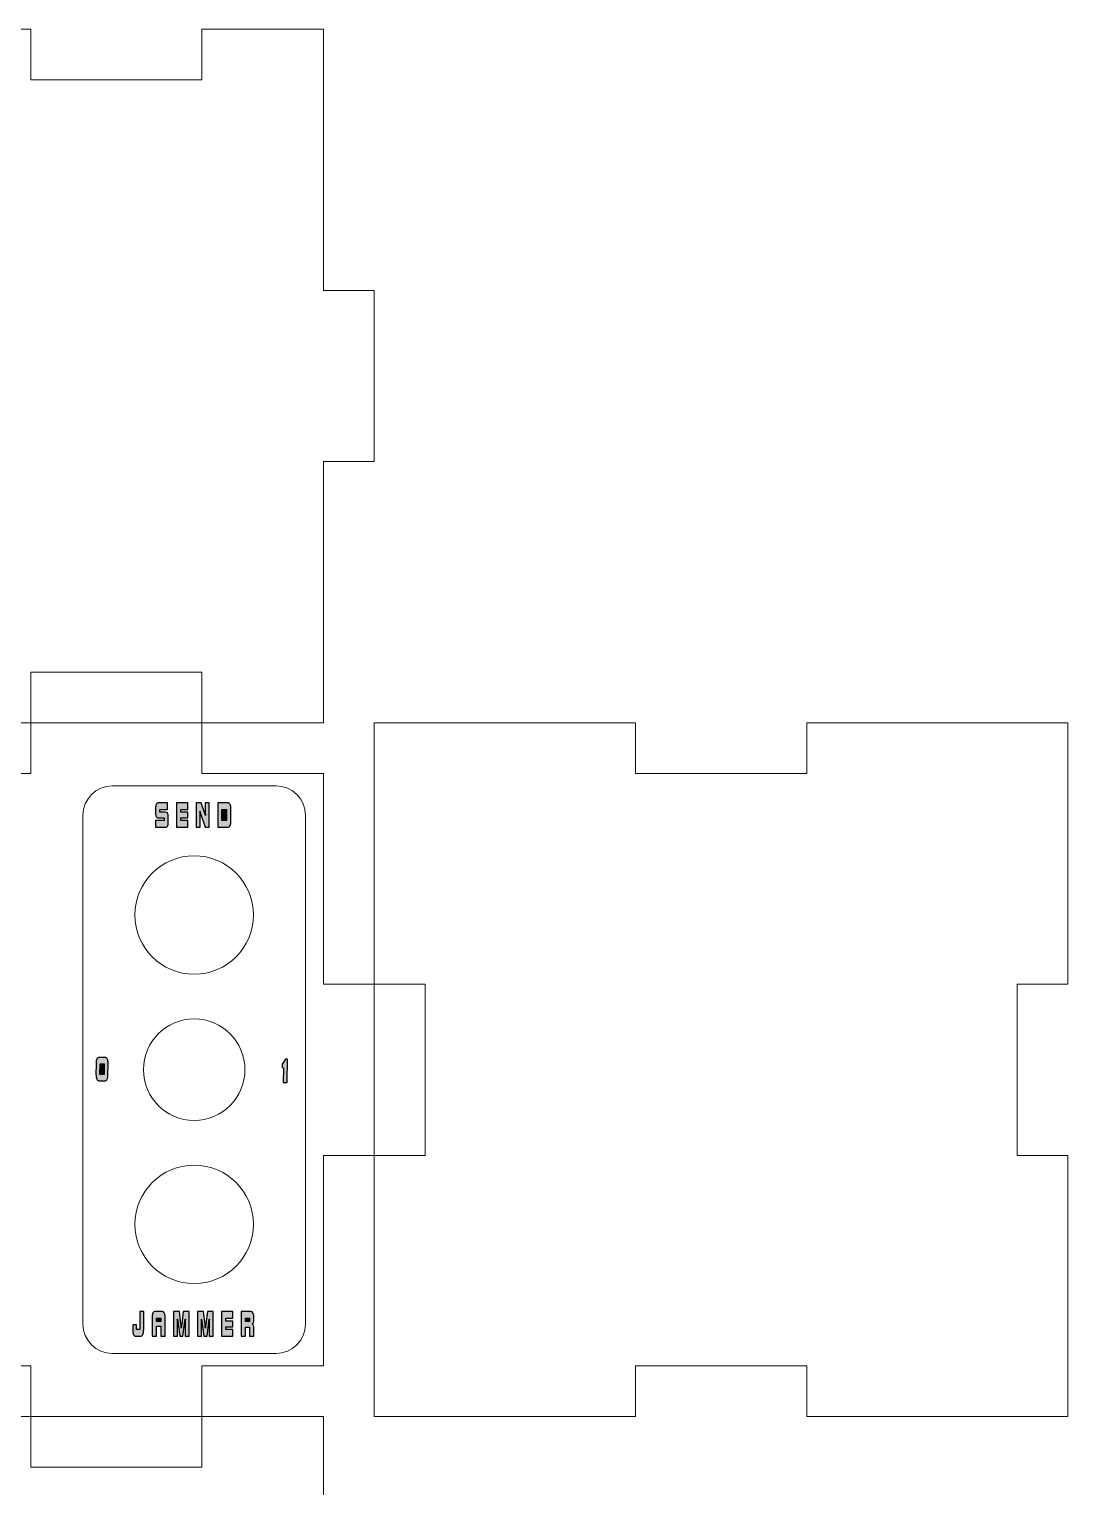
# Model space of a CAD drawing. Header units: centimetres. Extents: x -7.7 to 7.6, y -8.2 to 8.2.
# Drawn here: x 1.5 to 7.64, y -0.42 to 8.2 of the extents above; entities that cross this region are included whole.
import ezdxf

# ---------------------------------------------------------------- set-up
doc = ezdxf.new("R2010")
doc.units = ezdxf.units.CM
doc.header["$MEASUREMENT"] = 0
doc.layers.add('Livello 1', color=7, linetype='Continuous')

msp = doc.modelspace()

# ---------------------------------------------------------------- hatches: boundary and pattern name
at = {"layer": 'Livello 1', "true_color": 0x000000}
h = msp.add_hatch(color=18, dxfattribs=at)
edge = h.paths.add_edge_path()
edge.add_spline(control_points=[(2.24942, 3.482), (2.24942, 3.482), (2.24942, 3.52172), (2.24942, 3.52172), (2.24942, 3.52172), (2.30051, 3.52172), (2.30051, 3.52172), (2.30051, 3.52172), (2.30051, 3.5375), (2.30051, 3.5375), (2.30051, 3.5375), (2.27323, 3.5375), (2.27323, 3.5375), (2.26376, 3.5375), (2.25752, 3.53946), (2.25449, 3.54333), (2.25146, 3.54717), (2.24994, 3.55407), (2.24994, 3.56399), (2.24994, 3.56399), (2.24994, 3.59889), (2.24994, 3.59889), (2.24994, 3.60902), (2.25174, 3.61631), (2.25534, 3.62081), (2.25892, 3.62526), (2.26491, 3.62749), (2.27323, 3.62749), (2.27323, 3.62749), (2.31966, 3.62749), (2.31966, 3.62749), (2.31966, 3.62749), (2.31966, 3.58815), (2.31966, 3.58815), (2.31966, 3.58815), (2.27405, 3.58815), (2.27405, 3.58815), (2.27405, 3.58815), (2.27405, 3.57197), (2.27405, 3.57197), (2.27405, 3.57197), (2.30686, 3.57197), (2.30686, 3.57197), (2.31292, 3.57197), (2.31738, 3.56972), (2.32024, 3.56514), (2.3231, 3.56054), (2.32452, 3.55342), (2.32452, 3.5437), (2.32452, 3.5437), (2.32452, 3.50804), (2.32452, 3.50804), (2.32452, 3.49993), (2.32298, 3.49356), (2.31992, 3.48894), (2.31685, 3.4843), (2.3126, 3.482), (2.30717, 3.482), (2.30717, 3.482), (2.24942, 3.482), (2.24942, 3.482)], knot_values=[0, 0, 0, 0, 0.05, 0.05, 0.05, 0.1, 0.1, 0.1, 0.15, 0.15, 0.15, 0.2, 0.2, 0.2, 0.25, 0.25, 0.25, 0.3, 0.3, 0.3, 0.35, 0.35, 0.35, 0.4, 0.4, 0.4, 0.45, 0.45, 0.45, 0.5, 0.5, 0.5, 0.55, 0.55, 0.55, 0.6, 0.6, 0.6, 0.65, 0.65, 0.65, 0.7, 0.7, 0.7, 0.75, 0.75, 0.75, 0.8, 0.8, 0.8, 0.85, 0.85, 0.85, 0.9, 0.9, 0.9, 0.95, 0.95, 0.95, 1, 1, 1, 1], degree=3, periodic=1)
h = msp.add_hatch(color=18, dxfattribs=at)
edge = h.paths.add_edge_path()
edge.add_spline(control_points=[(2.37414, 3.482), (2.37414, 3.482), (2.37414, 3.62749), (2.37414, 3.62749), (2.37414, 3.62749), (2.44005, 3.62749), (2.44005, 3.62749), (2.44005, 3.62749), (2.44005, 3.58815), (2.44005, 3.58815), (2.44005, 3.58815), (2.3989, 3.58815), (2.3989, 3.58815), (2.3989, 3.58815), (2.3989, 3.57139), (2.3989, 3.57139), (2.3989, 3.57139), (2.43984, 3.57139), (2.43984, 3.57139), (2.43984, 3.57139), (2.43984, 3.53848), (2.43984, 3.53848), (2.43984, 3.53848), (2.3989, 3.53848), (2.3989, 3.53848), (2.3989, 3.53848), (2.3989, 3.52172), (2.3989, 3.52172), (2.3989, 3.52172), (2.43973, 3.52172), (2.43973, 3.52172), (2.43973, 3.52172), (2.43973, 3.482), (2.43973, 3.482), (2.43973, 3.482), (2.37414, 3.482), (2.37414, 3.482)], knot_values=[0, 0, 0, 0, 0.0833333, 0.0833333, 0.0833333, 0.1666667, 0.1666667, 0.1666667, 0.25, 0.25, 0.25, 0.3333333, 0.3333333, 0.3333333, 0.4166667, 0.4166667, 0.4166667, 0.5, 0.5, 0.5, 0.5833333, 0.5833333, 0.5833333, 0.6666667, 0.6666667, 0.6666667, 0.75, 0.75, 0.75, 0.8333333, 0.8333333, 0.8333333, 0.9166667, 0.9166667, 0.9166667, 1, 1, 1, 1], degree=3, periodic=1)
h = msp.add_hatch(color=18, dxfattribs=at)
edge = h.paths.add_edge_path()
edge.add_spline(control_points=[(2.48975, 3.482), (2.48975, 3.482), (2.48975, 3.62749), (2.48975, 3.62749), (2.48975, 3.62749), (2.52003, 3.62749), (2.52003, 3.62749), (2.52003, 3.62749), (2.5393, 3.57022), (2.5393, 3.57022), (2.53988, 3.56848), (2.54057, 3.56617), (2.54135, 3.56332), (2.54212, 3.56046), (2.54316, 3.55647), (2.54447, 3.55133), (2.54402, 3.55538), (2.54369, 3.5596), (2.5435, 3.56403), (2.54329, 3.5684), (2.54318, 3.57321), (2.54318, 3.57841), (2.54318, 3.57841), (2.54318, 3.62749), (2.54318, 3.62749), (2.54318, 3.62749), (2.56667, 3.62749), (2.56667, 3.62749), (2.56667, 3.62749), (2.56667, 3.482), (2.56667, 3.482), (2.56667, 3.482), (2.54318, 3.482), (2.54318, 3.482), (2.54318, 3.482), (2.51717, 3.55816), (2.51717, 3.55816), (2.51659, 3.55981), (2.51583, 3.5623), (2.51491, 3.56562), (2.51401, 3.56897), (2.51302, 3.57277), (2.51195, 3.57701), (2.51239, 3.57296), (2.51273, 3.56874), (2.51292, 3.56439), (2.51313, 3.56006), (2.51324, 3.55532), (2.51324, 3.55016), (2.51324, 3.55016), (2.51324, 3.482), (2.51324, 3.482), (2.51324, 3.482), (2.48975, 3.482), (2.48975, 3.482)], knot_values=[0, 0, 0, 0, 0.0555556, 0.0555556, 0.0555556, 0.1111111, 0.1111111, 0.1111111, 0.1666667, 0.1666667, 0.1666667, 0.2222222, 0.2222222, 0.2222222, 0.2777778, 0.2777778, 0.2777778, 0.3333333, 0.3333333, 0.3333333, 0.3888889, 0.3888889, 0.3888889, 0.4444444, 0.4444444, 0.4444444, 0.5, 0.5, 0.5, 0.5555556, 0.5555556, 0.5555556, 0.6111111, 0.6111111, 0.6111111, 0.6666667, 0.6666667, 0.6666667, 0.7222222, 0.7222222, 0.7222222, 0.7777778, 0.7777778, 0.7777778, 0.8333333, 0.8333333, 0.8333333, 0.8888889, 0.8888889, 0.8888889, 0.9444444, 0.9444444, 0.9444444, 1, 1, 1, 1], degree=3, periodic=1)
h = msp.add_hatch(color=18, dxfattribs=at)
edge = h.paths.add_edge_path()
edge.add_spline(control_points=[(2.61688, 3.482), (2.61688, 3.482), (2.61688, 3.62749), (2.61688, 3.62749), (2.61688, 3.62749), (2.67561, 3.62749), (2.67561, 3.62749), (2.6817, 3.62749), (2.68647, 3.62404), (2.68989, 3.61717), (2.69333, 3.61032), (2.69507, 3.60068), (2.69507, 3.58833), (2.69507, 3.58833), (2.69507, 3.52212), (2.69507, 3.52212), (2.69507, 3.50893), (2.69338, 3.49895), (2.69001, 3.49216), (2.68664, 3.48539), (2.68166, 3.482), (2.67509, 3.482), (2.67509, 3.482), (2.61688, 3.482), (2.61688, 3.482)], knot_values=[0, 0, 0, 0, 0.125, 0.125, 0.125, 0.25, 0.25, 0.25, 0.375, 0.375, 0.375, 0.5, 0.5, 0.5, 0.625, 0.625, 0.625, 0.75, 0.75, 0.75, 0.875, 0.875, 0.875, 1, 1, 1, 1], degree=3, periodic=1)
h = msp.add_hatch(color=18, dxfattribs=at)
edge = h.paths.add_edge_path()
edge.add_spline(control_points=[(2.64153, 3.52172), (2.64153, 3.52172), (2.66968, 3.52172), (2.66968, 3.52172), (2.66968, 3.52172), (2.66968, 3.58815), (2.66968, 3.58815), (2.66968, 3.58815), (2.64153, 3.58815), (2.64153, 3.58815), (2.64153, 3.58815), (2.64153, 3.52172), (2.64153, 3.52172)], knot_values=[0, 0, 0, 0, 0.25, 0.25, 0.25, 0.5, 0.5, 0.5, 0.75, 0.75, 0.75, 1, 1, 1, 1], degree=3, periodic=1)
h = msp.add_hatch(color=18, dxfattribs=at)
edge = h.paths.add_edge_path()
edge.add_spline(control_points=[(1.96826, 2.02066), (1.96815, 2.00835), (1.96655, 1.99911), (1.96345, 1.99293), (1.96036, 1.98675), (1.9558, 1.98368), (1.94977, 1.98373), (1.94977, 1.98373), (1.91531, 1.98404), (1.91531, 1.98404), (1.90925, 1.9841), (1.90472, 1.98725), (1.90172, 1.99349), (1.89871, 1.99972), (1.89727, 2.00899), (1.89739, 2.0213), (1.89739, 2.0213), (1.89796, 2.08477), (1.89796, 2.08477), (1.89807, 2.09739), (1.89966, 2.10672), (1.90273, 2.11281), (1.90577, 2.11891), (1.91039, 2.12196), (1.91655, 2.1219), (1.91655, 2.1219), (1.95101, 2.12159), (1.95101, 2.12159), (1.95721, 2.12154), (1.96175, 2.11844), (1.96466, 2.11236), (1.96756, 2.10627), (1.96895, 2.09688), (1.96883, 2.08413), (1.96883, 2.08413), (1.96826, 2.02066), (1.96826, 2.02066)], knot_values=[0, 0, 0, 0, 0.0833333, 0.0833333, 0.0833333, 0.1666667, 0.1666667, 0.1666667, 0.25, 0.25, 0.25, 0.3333333, 0.3333333, 0.3333333, 0.4166667, 0.4166667, 0.4166667, 0.5, 0.5, 0.5, 0.5833333, 0.5833333, 0.5833333, 0.6666667, 0.6666667, 0.6666667, 0.75, 0.75, 0.75, 0.8333333, 0.8333333, 0.8333333, 0.9166667, 0.9166667, 0.9166667, 1, 1, 1, 1], degree=3, periodic=1)
h = msp.add_hatch(color=18, dxfattribs=at)
edge = h.paths.add_edge_path()
edge.add_spline(control_points=[(1.92085, 2.02165), (1.92085, 2.02165), (1.94491, 2.02143), (1.94491, 2.02143), (1.94491, 2.02143), (1.94548, 2.08434), (1.94548, 2.08434), (1.94548, 2.08434), (1.92142, 2.08456), (1.92142, 2.08456), (1.92142, 2.08456), (1.92085, 2.02165), (1.92085, 2.02165)], knot_values=[0, 0, 0, 0, 0.25, 0.25, 0.25, 0.5, 0.5, 0.5, 0.75, 0.75, 0.75, 1, 1, 1, 1], degree=3, periodic=1)
h = msp.add_hatch(color=18, dxfattribs=at)
edge = h.paths.add_edge_path()
edge.add_spline(control_points=[(3.00442, 1.97423), (3.00442, 1.97423), (3.0052, 2.06134), (3.0052, 2.06134), (3.0052, 2.06134), (2.99778, 2.06141), (2.99778, 2.06141), (2.99778, 2.06141), (2.99797, 2.08226), (2.99797, 2.08226), (2.99797, 2.08226), (3.01867, 2.11197), (3.01867, 2.11197), (3.01867, 2.11197), (3.02881, 2.11188), (3.02881, 2.11188), (3.02881, 2.11188), (3.02757, 1.97402), (3.02757, 1.97402), (3.02757, 1.97402), (3.00442, 1.97423), (3.00442, 1.97423)], knot_values=[0, 0, 0, 0, 0.1428571, 0.1428571, 0.1428571, 0.2857143, 0.2857143, 0.2857143, 0.4285714, 0.4285714, 0.4285714, 0.5714286, 0.5714286, 0.5714286, 0.7142857, 0.7142857, 0.7142857, 0.8571429, 0.8571429, 0.8571429, 1, 1, 1, 1], degree=3, periodic=1)
h = msp.add_hatch(color=18, dxfattribs=at)
edge = h.paths.add_edge_path()
edge.add_spline(control_points=[(2.17955, 0.5131), (2.17955, 0.5001), (2.17796, 0.49034), (2.17477, 0.48378), (2.17157, 0.47722), (2.16678, 0.47394), (2.1604, 0.47394), (2.1604, 0.47394), (2.1334, 0.47394), (2.1334, 0.47394), (2.12703, 0.47394), (2.12224, 0.47722), (2.11905, 0.48378), (2.11585, 0.49034), (2.11427, 0.5001), (2.11427, 0.5131), (2.11427, 0.5131), (2.11427, 0.54151), (2.11427, 0.54151), (2.11427, 0.54151), (2.13764, 0.54151), (2.13764, 0.54151), (2.13764, 0.54151), (2.13764, 0.51366), (2.13764, 0.51366), (2.13764, 0.51366), (2.15605, 0.51366), (2.15605, 0.51366), (2.15605, 0.51366), (2.15605, 0.61943), (2.15605, 0.61943), (2.15605, 0.61943), (2.17955, 0.61943), (2.17955, 0.61943), (2.17955, 0.61943), (2.17955, 0.5131), (2.17955, 0.5131)], knot_values=[0, 0, 0, 0, 0.0833333, 0.0833333, 0.0833333, 0.1666667, 0.1666667, 0.1666667, 0.25, 0.25, 0.25, 0.3333333, 0.3333333, 0.3333333, 0.4166667, 0.4166667, 0.4166667, 0.5, 0.5, 0.5, 0.5833333, 0.5833333, 0.5833333, 0.6666667, 0.6666667, 0.6666667, 0.75, 0.75, 0.75, 0.8333333, 0.8333333, 0.8333333, 0.9166667, 0.9166667, 0.9166667, 1, 1, 1, 1], degree=3, periodic=1)
h = msp.add_hatch(color=18, dxfattribs=at)
edge = h.paths.add_edge_path()
edge.add_spline(control_points=[(2.22968, 0.58941), (2.22968, 0.59872), (2.23126, 0.60606), (2.23439, 0.61141), (2.23751, 0.61676), (2.24185, 0.61943), (2.24735, 0.61943), (2.24735, 0.61943), (2.28822, 0.61943), (2.28822, 0.61943), (2.29373, 0.61943), (2.29803, 0.61676), (2.30116, 0.61141), (2.30428, 0.60606), (2.30586, 0.59872), (2.30586, 0.58941), (2.30586, 0.58941), (2.30586, 0.47394), (2.30586, 0.47394), (2.30586, 0.47394), (2.28121, 0.47394), (2.28121, 0.47394), (2.28121, 0.47394), (2.28121, 0.53257), (2.28121, 0.53257), (2.28121, 0.53257), (2.25423, 0.53257), (2.25423, 0.53257), (2.25423, 0.53257), (2.25423, 0.47394), (2.25423, 0.47394), (2.25423, 0.47394), (2.22968, 0.47394), (2.22968, 0.47394), (2.22968, 0.47394), (2.22968, 0.58941), (2.22968, 0.58941)], knot_values=[0, 0, 0, 0, 0.0833333, 0.0833333, 0.0833333, 0.1666667, 0.1666667, 0.1666667, 0.25, 0.25, 0.25, 0.3333333, 0.3333333, 0.3333333, 0.4166667, 0.4166667, 0.4166667, 0.5, 0.5, 0.5, 0.5833333, 0.5833333, 0.5833333, 0.6666667, 0.6666667, 0.6666667, 0.75, 0.75, 0.75, 0.8333333, 0.8333333, 0.8333333, 0.9166667, 0.9166667, 0.9166667, 1, 1, 1, 1], degree=3, periodic=1)
h = msp.add_hatch(color=18, dxfattribs=at)
edge = h.paths.add_edge_path()
edge.add_spline(control_points=[(2.40181, 0.52204), (2.40213, 0.52637), (2.40246, 0.53042), (2.40285, 0.53422), (2.40322, 0.53803), (2.40363, 0.54166), (2.40404, 0.54507), (2.40404, 0.54507), (2.41355, 0.61943), (2.41355, 0.61943), (2.41355, 0.61943), (2.44772, 0.61943), (2.44772, 0.61943), (2.44772, 0.61943), (2.44772, 0.47394), (2.44772, 0.47394), (2.44772, 0.47394), (2.42424, 0.47394), (2.42424, 0.47394), (2.42424, 0.47394), (2.42424, 0.54584), (2.42424, 0.54584), (2.42424, 0.55071), (2.42437, 0.55568), (2.42459, 0.56072), (2.42484, 0.56573), (2.42519, 0.57077), (2.42564, 0.57576), (2.42564, 0.57576), (2.42485, 0.57576), (2.42485, 0.57576), (2.42485, 0.57576), (2.41154, 0.47394), (2.41154, 0.47394), (2.41154, 0.47394), (2.39219, 0.47394), (2.39219, 0.47394), (2.39219, 0.47394), (2.37876, 0.57576), (2.37876, 0.57576), (2.37876, 0.57576), (2.37809, 0.57576), (2.37809, 0.57576), (2.37853, 0.57077), (2.37889, 0.56573), (2.37914, 0.56072), (2.37936, 0.55568), (2.37949, 0.55071), (2.37949, 0.54584), (2.37949, 0.54584), (2.37949, 0.47394), (2.37949, 0.47394), (2.37949, 0.47394), (2.356, 0.47394), (2.356, 0.47394), (2.356, 0.47394), (2.356, 0.61943), (2.356, 0.61943), (2.356, 0.61943), (2.39017, 0.61943), (2.39017, 0.61943), (2.39017, 0.61943), (2.39969, 0.54507), (2.39969, 0.54507), (2.40007, 0.5422), (2.40042, 0.53899), (2.40076, 0.53535), (2.40109, 0.53176), (2.40144, 0.52731), (2.40181, 0.52204)], knot_values=[0, 0, 0, 0, 0.0434783, 0.0434783, 0.0434783, 0.0869565, 0.0869565, 0.0869565, 0.1304348, 0.1304348, 0.1304348, 0.173913, 0.173913, 0.173913, 0.2173913, 0.2173913, 0.2173913, 0.2608696, 0.2608696, 0.2608696, 0.3043478, 0.3043478, 0.3043478, 0.3478261, 0.3478261, 0.3478261, 0.3913043, 0.3913043, 0.3913043, 0.4347826, 0.4347826, 0.4347826, 0.4782609, 0.4782609, 0.4782609, 0.5217391, 0.5217391, 0.5217391, 0.5652174, 0.5652174, 0.5652174, 0.6086957, 0.6086957, 0.6086957, 0.6521739, 0.6521739, 0.6521739, 0.6956522, 0.6956522, 0.6956522, 0.7391304, 0.7391304, 0.7391304, 0.7826087, 0.7826087, 0.7826087, 0.826087, 0.826087, 0.826087, 0.8695652, 0.8695652, 0.8695652, 0.9130435, 0.9130435, 0.9130435, 0.9565217, 0.9565217, 0.9565217, 1, 1, 1, 1], degree=3, periodic=1)
h = msp.add_hatch(color=18, dxfattribs=at)
edge = h.paths.add_edge_path()
edge.add_spline(control_points=[(2.54398, 0.52204), (2.5443, 0.52637), (2.54463, 0.53042), (2.54502, 0.53422), (2.54539, 0.53803), (2.5458, 0.54166), (2.54621, 0.54507), (2.54621, 0.54507), (2.55572, 0.61943), (2.55572, 0.61943), (2.55572, 0.61943), (2.58989, 0.61943), (2.58989, 0.61943), (2.58989, 0.61943), (2.58989, 0.47394), (2.58989, 0.47394), (2.58989, 0.47394), (2.56641, 0.47394), (2.56641, 0.47394), (2.56641, 0.47394), (2.56641, 0.54584), (2.56641, 0.54584), (2.56641, 0.55071), (2.56654, 0.55568), (2.56676, 0.56072), (2.56701, 0.56573), (2.56736, 0.57077), (2.56781, 0.57576), (2.56781, 0.57576), (2.56702, 0.57576), (2.56702, 0.57576), (2.56702, 0.57576), (2.55371, 0.47394), (2.55371, 0.47394), (2.55371, 0.47394), (2.53436, 0.47394), (2.53436, 0.47394), (2.53436, 0.47394), (2.52093, 0.57576), (2.52093, 0.57576), (2.52093, 0.57576), (2.52026, 0.57576), (2.52026, 0.57576), (2.5207, 0.57077), (2.52106, 0.56573), (2.52131, 0.56072), (2.52153, 0.55568), (2.52166, 0.55071), (2.52166, 0.54584), (2.52166, 0.54584), (2.52166, 0.47394), (2.52166, 0.47394), (2.52166, 0.47394), (2.49817, 0.47394), (2.49817, 0.47394), (2.49817, 0.47394), (2.49817, 0.61943), (2.49817, 0.61943), (2.49817, 0.61943), (2.53234, 0.61943), (2.53234, 0.61943), (2.53234, 0.61943), (2.54186, 0.54507), (2.54186, 0.54507), (2.54223, 0.5422), (2.54259, 0.53899), (2.54293, 0.53535), (2.54326, 0.53176), (2.54361, 0.52731), (2.54398, 0.52204)], knot_values=[0, 0, 0, 0, 0.0434783, 0.0434783, 0.0434783, 0.0869565, 0.0869565, 0.0869565, 0.1304348, 0.1304348, 0.1304348, 0.173913, 0.173913, 0.173913, 0.2173913, 0.2173913, 0.2173913, 0.2608696, 0.2608696, 0.2608696, 0.3043478, 0.3043478, 0.3043478, 0.3478261, 0.3478261, 0.3478261, 0.3913043, 0.3913043, 0.3913043, 0.4347826, 0.4347826, 0.4347826, 0.4782609, 0.4782609, 0.4782609, 0.5217391, 0.5217391, 0.5217391, 0.5652174, 0.5652174, 0.5652174, 0.6086957, 0.6086957, 0.6086957, 0.6521739, 0.6521739, 0.6521739, 0.6956522, 0.6956522, 0.6956522, 0.7391304, 0.7391304, 0.7391304, 0.7826087, 0.7826087, 0.7826087, 0.826087, 0.826087, 0.826087, 0.8695652, 0.8695652, 0.8695652, 0.9130435, 0.9130435, 0.9130435, 0.9565217, 0.9565217, 0.9565217, 1, 1, 1, 1], degree=3, periodic=1)
h = msp.add_hatch(color=18, dxfattribs=at)
edge = h.paths.add_edge_path()
edge.add_spline(control_points=[(2.64023, 0.47394), (2.64023, 0.47394), (2.64023, 0.61943), (2.64023, 0.61943), (2.64023, 0.61943), (2.70614, 0.61943), (2.70614, 0.61943), (2.70614, 0.61943), (2.70614, 0.58009), (2.70614, 0.58009), (2.70614, 0.58009), (2.665, 0.58009), (2.665, 0.58009), (2.665, 0.58009), (2.665, 0.56333), (2.665, 0.56333), (2.665, 0.56333), (2.70594, 0.56333), (2.70594, 0.56333), (2.70594, 0.56333), (2.70594, 0.53042), (2.70594, 0.53042), (2.70594, 0.53042), (2.665, 0.53042), (2.665, 0.53042), (2.665, 0.53042), (2.665, 0.51366), (2.665, 0.51366), (2.665, 0.51366), (2.70582, 0.51366), (2.70582, 0.51366), (2.70582, 0.51366), (2.70582, 0.47394), (2.70582, 0.47394), (2.70582, 0.47394), (2.64023, 0.47394), (2.64023, 0.47394)], knot_values=[0, 0, 0, 0, 0.0833333, 0.0833333, 0.0833333, 0.1666667, 0.1666667, 0.1666667, 0.25, 0.25, 0.25, 0.3333333, 0.3333333, 0.3333333, 0.4166667, 0.4166667, 0.4166667, 0.5, 0.5, 0.5, 0.5833333, 0.5833333, 0.5833333, 0.6666667, 0.6666667, 0.6666667, 0.75, 0.75, 0.75, 0.8333333, 0.8333333, 0.8333333, 0.9166667, 0.9166667, 0.9166667, 1, 1, 1, 1], degree=3, periodic=1)
h = msp.add_hatch(color=18, dxfattribs=at)
edge = h.paths.add_edge_path()
edge.add_spline(control_points=[(2.75606, 0.47394), (2.75606, 0.47394), (2.75606, 0.61943), (2.75606, 0.61943), (2.75606, 0.61943), (2.81146, 0.61943), (2.81146, 0.61943), (2.81789, 0.61943), (2.82262, 0.61703), (2.82562, 0.61224), (2.82862, 0.60748), (2.83012, 0.60002), (2.83012, 0.58989), (2.83012, 0.58989), (2.83012, 0.57133), (2.83012, 0.57133), (2.83012, 0.56454), (2.82942, 0.55938), (2.82805, 0.55591), (2.82665, 0.55242), (2.82426, 0.54958), (2.82081, 0.54732), (2.82432, 0.54507), (2.82674, 0.54225), (2.82811, 0.5389), (2.82945, 0.53556), (2.83012, 0.53032), (2.83012, 0.52321), (2.83012, 0.52321), (2.83012, 0.47394), (2.83012, 0.47394), (2.83012, 0.47394), (2.80588, 0.47394), (2.80588, 0.47394), (2.80588, 0.47394), (2.80588, 0.52808), (2.80588, 0.52808), (2.80588, 0.52808), (2.78049, 0.52808), (2.78049, 0.52808), (2.78049, 0.52808), (2.78049, 0.47394), (2.78049, 0.47394), (2.78049, 0.47394), (2.75606, 0.47394), (2.75606, 0.47394)], knot_values=[0, 0, 0, 0, 0.0666667, 0.0666667, 0.0666667, 0.1333333, 0.1333333, 0.1333333, 0.2, 0.2, 0.2, 0.2666667, 0.2666667, 0.2666667, 0.3333333, 0.3333333, 0.3333333, 0.4, 0.4, 0.4, 0.4666667, 0.4666667, 0.4666667, 0.5333333, 0.5333333, 0.5333333, 0.6, 0.6, 0.6, 0.6666667, 0.6666667, 0.6666667, 0.7333333, 0.7333333, 0.7333333, 0.8, 0.8, 0.8, 0.8666667, 0.8666667, 0.8666667, 0.9333333, 0.9333333, 0.9333333, 1, 1, 1, 1], degree=3, periodic=1)
h = msp.add_hatch(color=18, dxfattribs=at)
edge = h.paths.add_edge_path()
edge.add_spline(control_points=[(2.25423, 0.56197), (2.25423, 0.56197), (2.28121, 0.56197), (2.28121, 0.56197), (2.28121, 0.56197), (2.28121, 0.58009), (2.28121, 0.58009), (2.28121, 0.58009), (2.25423, 0.58009), (2.25423, 0.58009), (2.25423, 0.58009), (2.25423, 0.56197), (2.25423, 0.56197)], knot_values=[0, 0, 0, 0, 0.25, 0.25, 0.25, 0.5, 0.5, 0.5, 0.75, 0.75, 0.75, 1, 1, 1, 1], degree=3, periodic=1)
h = msp.add_hatch(color=18, dxfattribs=at)
edge = h.paths.add_edge_path()
edge.add_spline(control_points=[(2.78049, 0.5612), (2.78049, 0.5612), (2.80578, 0.5612), (2.80578, 0.5612), (2.80578, 0.5612), (2.80578, 0.58009), (2.80578, 0.58009), (2.80578, 0.58009), (2.78049, 0.58009), (2.78049, 0.58009), (2.78049, 0.58009), (2.78049, 0.5612), (2.78049, 0.5612)], knot_values=[0, 0, 0, 0, 0.25, 0.25, 0.25, 0.5, 0.5, 0.5, 0.75, 0.75, 0.75, 1, 1, 1, 1], degree=3, periodic=1)

# ---------------------------------------------------------------- linework, layer by layer
at = {"layer": 'Livello 1', "color": 1, "lineweight": 20}
for centre, major_axis in [((2.47793, 2.96373), (0, 0.35)), ((2.47792, 2.04948), (0, 0.3)), ((2.47791, 1.13523), (0, 0.35))]:
    msp.add_ellipse(centre, major_axis=major_axis, ratio=1, dxfattribs=at)
at = {"layer": 'Livello 1', "color": 1, "lineweight": 9}
for points in [[(1.51162, 8.19948), (1.51162, 8.19948), (0.49912, 8.19948), (0.49912, 8.19948)], [(1.51162, 7.89948), (1.51162, 7.89948), (1.51162, 8.19948), (1.51162, 8.19948)], [(3.24287, 8.19948), (3.24287, 8.19948), (2.52412, 8.19948), (2.52412, 8.19948)], [(2.52412, 8.19948), (2.52412, 8.19948), (2.52412, 7.89948), (2.52412, 7.89948)], [(3.24287, 7.66823), (3.24287, 7.66823), (3.24287, 8.19948), (3.24287, 8.19948)], [(2.52412, 7.89948), (2.52412, 7.89948), (1.51162, 7.89948), (1.51162, 7.89948)], [(3.24287, 6.65573), (3.24287, 6.65573), (3.24287, 7.66823), (3.24287, 7.66823)], [(3.54287, 6.65573), (3.54287, 6.65573), (3.24287, 6.65573), (3.24287, 6.65573)], [(3.54287, 5.64323), (3.54287, 5.64323), (3.54287, 6.65573), (3.54287, 6.65573)], [(3.24287, 4.09948), (3.24287, 4.09948), (3.24287, 5.64323), (3.24287, 5.64323)], [(3.24287, 5.64323), (3.24287, 5.64323), (3.54287, 5.64323), (3.54287, 5.64323)], [(1.51162, 4.09948), (1.51162, 4.09948), (1.51162, 4.39948), (1.51162, 4.39948)], [(1.51162, 4.39948), (1.51162, 4.39948), (2.52412, 4.39948), (2.52412, 4.39948)], [(2.52412, 4.39948), (2.52412, 4.39948), (2.52412, 4.09948), (2.52412, 4.09948)], [(0.49912, 4.09948), (0.49912, 4.09948), (1.51162, 4.09948), (1.51162, 4.09948)], [(2.52412, 4.09948), (2.52412, 4.09948), (1.51162, 4.09948), (1.51162, 4.09948)], [(1.51162, 4.09948), (1.51162, 4.09948), (1.51162, 3.79948), (1.51162, 3.79948)], [(2.52412, 3.79948), (2.52412, 3.79948), (2.52412, 4.09948), (2.52412, 4.09948)], [(2.52412, 4.09948), (2.52412, 4.09948), (3.24287, 4.09948), (3.24287, 4.09948)], [(3.54287, 4.09948), (3.54287, 4.09948), (3.54287, 2.55573), (3.54287, 2.55573)], [(4.07412, 4.09948), (4.07412, 4.09948), (3.54287, 4.09948), (3.54287, 4.09948)], [(5.08662, 4.09948), (5.08662, 4.09948), (4.07412, 4.09948), (4.07412, 4.09948)], [(5.08662, 3.79948), (5.08662, 3.79948), (5.08662, 4.09948), (5.08662, 4.09948)], [(7.64287, 4.09948), (7.64287, 4.09948), (6.09912, 4.09948), (6.09912, 4.09948)], [(6.09912, 4.09948), (6.09912, 4.09948), (6.09912, 3.79948), (6.09912, 3.79948)], [(7.64287, 3.56823), (7.64287, 3.56823), (7.64287, 4.09948), (7.64287, 4.09948)], [(1.51162, 3.79948), (1.51162, 3.79948), (0.49912, 3.79948), (0.49912, 3.79948)], [(3.24287, 3.79948), (3.24287, 3.79948), (2.52412, 3.79948), (2.52412, 3.79948)], [(3.24287, 3.56823), (3.24287, 3.56823), (3.24287, 3.79948), (3.24287, 3.79948)], [(6.09912, 3.79948), (6.09912, 3.79948), (5.08662, 3.79948), (5.08662, 3.79948)], [(3.24287, 2.55573), (3.24287, 2.55573), (3.24287, 3.56823), (3.24287, 3.56823)], [(7.64287, 2.55573), (7.64287, 2.55573), (7.64287, 3.56823), (7.64287, 3.56823)], [(3.54287, 2.55573), (3.54287, 2.55573), (3.24287, 2.55573), (3.24287, 2.55573)], [(3.54287, 1.54323), (3.54287, 1.54323), (3.54287, 2.55573), (3.54287, 2.55573)], [(3.54287, 2.55573), (3.54287, 2.55573), (3.84287, 2.55573), (3.84287, 2.55573)], [(3.84287, 2.55573), (3.84287, 2.55573), (3.84287, 1.54323), (3.84287, 1.54323)], [(7.34287, 1.54323), (7.34287, 1.54323), (7.34287, 2.55573), (7.34287, 2.55573)], [(7.34287, 2.55573), (7.34287, 2.55573), (7.64287, 2.55573), (7.64287, 2.55573)], [(3.24287, 0.29948), (3.24287, 0.29948), (3.24287, 1.54323), (3.24287, 1.54323)], [(3.24287, 1.54323), (3.24287, 1.54323), (3.54287, 1.54323), (3.54287, 1.54323)], [(3.84287, 1.54323), (3.84287, 1.54323), (3.54287, 1.54323), (3.54287, 1.54323)], [(3.54287, 1.54323), (3.54287, 1.54323), (3.54287, 0.53073), (3.54287, 0.53073)], [(7.64287, 1.54323), (7.64287, 1.54323), (7.34287, 1.54323), (7.34287, 1.54323)], [(7.64287, -0.00052), (7.64287, -0.00052), (7.64287, 1.54323), (7.64287, 1.54323)], [(3.54287, 0.53073), (3.54287, 0.53073), (3.54287, -0.00052), (3.54287, -0.00052)], [(0.49912, 0.29948), (0.49912, 0.29948), (1.51162, 0.29948), (1.51162, 0.29948)], [(1.51162, 0.29948), (1.51162, 0.29948), (1.51162, -0.00052), (1.51162, -0.00052)], [(2.52412, -0.00052), (2.52412, -0.00052), (2.52412, 0.29948), (2.52412, 0.29948)], [(2.52412, 0.29948), (2.52412, 0.29948), (3.24287, 0.29948), (3.24287, 0.29948)], [(5.08662, -0.00052), (5.08662, -0.00052), (5.08662, 0.29948), (5.08662, 0.29948)], [(5.08662, 0.29948), (5.08662, 0.29948), (6.09912, 0.29948), (6.09912, 0.29948)], [(6.09912, 0.29948), (6.09912, 0.29948), (6.09912, -0.00052), (6.09912, -0.00052)], [(1.51162, -0.00052), (1.51162, -0.00052), (0.49912, -0.00052), (0.49912, -0.00052)], [(1.51162, -0.00052), (1.51162, -0.00052), (2.52412, -0.00052), (2.52412, -0.00052)], [(1.51162, -0.30052), (1.51162, -0.30052), (1.51162, -0.00052), (1.51162, -0.00052)], [(3.24287, -0.00052), (3.24287, -0.00052), (2.52412, -0.00052), (2.52412, -0.00052)], [(2.52412, -0.00052), (2.52412, -0.00052), (2.52412, -0.30052), (2.52412, -0.30052)], [(3.24287, -0.53177), (3.24287, -0.53177), (3.24287, -0.00052), (3.24287, -0.00052)], [(3.54287, -0.00052), (3.54287, -0.00052), (5.08662, -0.00052), (5.08662, -0.00052)], [(6.09912, -0.00052), (6.09912, -0.00052), (7.11162, -0.00052), (7.11162, -0.00052)], [(7.11162, -0.00052), (7.11162, -0.00052), (7.64287, -0.00052), (7.64287, -0.00052)], [(2.52412, -0.30052), (2.52412, -0.30052), (1.51162, -0.30052), (1.51162, -0.30052)]]:
    msp.add_open_spline(points, degree=3, dxfattribs=at)
at = {"layer": 'Livello 1', "color": 5, "lineweight": 20}
msp.add_open_spline([(1.9938, 3.72695), (1.9938, 3.72695), (2.96205, 3.72695), (2.96205, 3.72695), (3.05733, 3.72695), (3.13528, 3.649), (3.13528, 3.55373), (3.13528, 3.55373), (3.13528, 0.54524), (3.13528, 0.54524), (3.13528, 0.44997), (3.05733, 0.37202), (2.96205, 0.37202), (2.96205, 0.37202), (1.9938, 0.37202), (1.9938, 0.37202), (1.89852, 0.37202), (1.82057, 0.44997), (1.82057, 0.54524), (1.82057, 0.54524), (1.82057, 3.55373), (1.82057, 3.55373), (1.82057, 3.649), (1.89852, 3.72695), (1.9938, 3.72695)], degree=3, knots=[0, 0, 0, 0, 0.125, 0.125, 0.125, 0.25, 0.25, 0.25, 0.375, 0.375, 0.375, 0.5, 0.5, 0.5, 0.625, 0.625, 0.625, 0.75, 0.75, 0.75, 0.875, 0.875, 0.875, 1, 1, 1, 1], dxfattribs=at)
at = {"layer": 'Livello 1'}
for points, knots in [([(2.24942, 3.482), (2.24942, 3.482), (2.24942, 3.52172), (2.24942, 3.52172), (2.24942, 3.52172), (2.30051, 3.52172), (2.30051, 3.52172), (2.30051, 3.52172), (2.30051, 3.5375), (2.30051, 3.5375), (2.30051, 3.5375), (2.27323, 3.5375), (2.27323, 3.5375), (2.26376, 3.5375), (2.25752, 3.53946), (2.25449, 3.54333), (2.25146, 3.54717), (2.24994, 3.55407), (2.24994, 3.56399), (2.24994, 3.56399), (2.24994, 3.59889), (2.24994, 3.59889), (2.24994, 3.60902), (2.25174, 3.61631), (2.25534, 3.62081), (2.25892, 3.62526), (2.26491, 3.62749), (2.27323, 3.62749), (2.27323, 3.62749), (2.31966, 3.62749), (2.31966, 3.62749), (2.31966, 3.62749), (2.31966, 3.58815), (2.31966, 3.58815), (2.31966, 3.58815), (2.27405, 3.58815), (2.27405, 3.58815), (2.27405, 3.58815), (2.27405, 3.57197), (2.27405, 3.57197), (2.27405, 3.57197), (2.30686, 3.57197), (2.30686, 3.57197), (2.31292, 3.57197), (2.31738, 3.56972), (2.32024, 3.56514), (2.3231, 3.56054), (2.32452, 3.55342), (2.32452, 3.5437), (2.32452, 3.5437), (2.32452, 3.50804), (2.32452, 3.50804), (2.32452, 3.49993), (2.32298, 3.49356), (2.31992, 3.48894), (2.31685, 3.4843), (2.3126, 3.482), (2.30717, 3.482), (2.30717, 3.482), (2.24942, 3.482), (2.24942, 3.482)], [0, 0, 0, 0, 0.05, 0.05, 0.05, 0.1, 0.1, 0.1, 0.15, 0.15, 0.15, 0.2, 0.2, 0.2, 0.25, 0.25, 0.25, 0.3, 0.3, 0.3, 0.35, 0.35, 0.35, 0.4, 0.4, 0.4, 0.45, 0.45, 0.45, 0.5, 0.5, 0.5, 0.55, 0.55, 0.55, 0.6, 0.6, 0.6, 0.65, 0.65, 0.65, 0.7, 0.7, 0.7, 0.75, 0.75, 0.75, 0.8, 0.8, 0.8, 0.85, 0.85, 0.85, 0.9, 0.9, 0.9, 0.95, 0.95, 0.95, 1, 1, 1, 1]), ([(2.37414, 3.482), (2.37414, 3.482), (2.37414, 3.62749), (2.37414, 3.62749), (2.37414, 3.62749), (2.44005, 3.62749), (2.44005, 3.62749), (2.44005, 3.62749), (2.44005, 3.58815), (2.44005, 3.58815), (2.44005, 3.58815), (2.3989, 3.58815), (2.3989, 3.58815), (2.3989, 3.58815), (2.3989, 3.57139), (2.3989, 3.57139), (2.3989, 3.57139), (2.43984, 3.57139), (2.43984, 3.57139), (2.43984, 3.57139), (2.43984, 3.53848), (2.43984, 3.53848), (2.43984, 3.53848), (2.3989, 3.53848), (2.3989, 3.53848), (2.3989, 3.53848), (2.3989, 3.52172), (2.3989, 3.52172), (2.3989, 3.52172), (2.43973, 3.52172), (2.43973, 3.52172), (2.43973, 3.52172), (2.43973, 3.482), (2.43973, 3.482), (2.43973, 3.482), (2.37414, 3.482), (2.37414, 3.482)], [0, 0, 0, 0, 0.0833333, 0.0833333, 0.0833333, 0.1666667, 0.1666667, 0.1666667, 0.25, 0.25, 0.25, 0.3333333, 0.3333333, 0.3333333, 0.4166667, 0.4166667, 0.4166667, 0.5, 0.5, 0.5, 0.5833333, 0.5833333, 0.5833333, 0.6666667, 0.6666667, 0.6666667, 0.75, 0.75, 0.75, 0.8333333, 0.8333333, 0.8333333, 0.9166667, 0.9166667, 0.9166667, 1, 1, 1, 1]), ([(2.48975, 3.482), (2.48975, 3.482), (2.48975, 3.62749), (2.48975, 3.62749), (2.48975, 3.62749), (2.52003, 3.62749), (2.52003, 3.62749), (2.52003, 3.62749), (2.5393, 3.57022), (2.5393, 3.57022), (2.53988, 3.56848), (2.54057, 3.56617), (2.54135, 3.56332), (2.54212, 3.56046), (2.54316, 3.55647), (2.54447, 3.55133), (2.54402, 3.55538), (2.54369, 3.5596), (2.5435, 3.56403), (2.54329, 3.5684), (2.54318, 3.57321), (2.54318, 3.57841), (2.54318, 3.57841), (2.54318, 3.62749), (2.54318, 3.62749), (2.54318, 3.62749), (2.56667, 3.62749), (2.56667, 3.62749), (2.56667, 3.62749), (2.56667, 3.482), (2.56667, 3.482), (2.56667, 3.482), (2.54318, 3.482), (2.54318, 3.482), (2.54318, 3.482), (2.51717, 3.55816), (2.51717, 3.55816), (2.51659, 3.55981), (2.51583, 3.5623), (2.51491, 3.56562), (2.51401, 3.56897), (2.51302, 3.57277), (2.51195, 3.57701), (2.51239, 3.57296), (2.51273, 3.56874), (2.51292, 3.56439), (2.51313, 3.56006), (2.51324, 3.55532), (2.51324, 3.55016), (2.51324, 3.55016), (2.51324, 3.482), (2.51324, 3.482), (2.51324, 3.482), (2.48975, 3.482), (2.48975, 3.482)], [0, 0, 0, 0, 0.0555556, 0.0555556, 0.0555556, 0.1111111, 0.1111111, 0.1111111, 0.1666667, 0.1666667, 0.1666667, 0.2222222, 0.2222222, 0.2222222, 0.2777778, 0.2777778, 0.2777778, 0.3333333, 0.3333333, 0.3333333, 0.3888889, 0.3888889, 0.3888889, 0.4444444, 0.4444444, 0.4444444, 0.5, 0.5, 0.5, 0.5555556, 0.5555556, 0.5555556, 0.6111111, 0.6111111, 0.6111111, 0.6666667, 0.6666667, 0.6666667, 0.7222222, 0.7222222, 0.7222222, 0.7777778, 0.7777778, 0.7777778, 0.8333333, 0.8333333, 0.8333333, 0.8888889, 0.8888889, 0.8888889, 0.9444444, 0.9444444, 0.9444444, 1, 1, 1, 1]), ([(2.61688, 3.482), (2.61688, 3.482), (2.61688, 3.62749), (2.61688, 3.62749), (2.61688, 3.62749), (2.67561, 3.62749), (2.67561, 3.62749), (2.6817, 3.62749), (2.68647, 3.62404), (2.68989, 3.61717), (2.69333, 3.61032), (2.69507, 3.60068), (2.69507, 3.58833), (2.69507, 3.58833), (2.69507, 3.52212), (2.69507, 3.52212), (2.69507, 3.50893), (2.69338, 3.49895), (2.69001, 3.49216), (2.68664, 3.48539), (2.68166, 3.482), (2.67509, 3.482), (2.67509, 3.482), (2.61688, 3.482), (2.61688, 3.482)], [0, 0, 0, 0, 0.125, 0.125, 0.125, 0.25, 0.25, 0.25, 0.375, 0.375, 0.375, 0.5, 0.5, 0.5, 0.625, 0.625, 0.625, 0.75, 0.75, 0.75, 0.875, 0.875, 0.875, 1, 1, 1, 1]), ([(2.64153, 3.52172), (2.64153, 3.52172), (2.66968, 3.52172), (2.66968, 3.52172), (2.66968, 3.52172), (2.66968, 3.58815), (2.66968, 3.58815), (2.66968, 3.58815), (2.64153, 3.58815), (2.64153, 3.58815), (2.64153, 3.58815), (2.64153, 3.52172), (2.64153, 3.52172)], [0, 0, 0, 0, 0.25, 0.25, 0.25, 0.5, 0.5, 0.5, 0.75, 0.75, 0.75, 1, 1, 1, 1]), ([(1.96826, 2.02066), (1.96815, 2.00835), (1.96655, 1.99911), (1.96345, 1.99293), (1.96036, 1.98675), (1.9558, 1.98368), (1.94977, 1.98373), (1.94977, 1.98373), (1.91531, 1.98404), (1.91531, 1.98404), (1.90925, 1.9841), (1.90472, 1.98725), (1.90172, 1.99349), (1.89871, 1.99972), (1.89727, 2.00899), (1.89739, 2.0213), (1.89739, 2.0213), (1.89796, 2.08477), (1.89796, 2.08477), (1.89807, 2.09739), (1.89966, 2.10672), (1.90273, 2.11281), (1.90577, 2.11891), (1.91039, 2.12196), (1.91655, 2.1219), (1.91655, 2.1219), (1.95101, 2.12159), (1.95101, 2.12159), (1.95721, 2.12154), (1.96175, 2.11844), (1.96466, 2.11236), (1.96756, 2.10627), (1.96895, 2.09688), (1.96883, 2.08413), (1.96883, 2.08413), (1.96826, 2.02066), (1.96826, 2.02066)], [0, 0, 0, 0, 0.0833333, 0.0833333, 0.0833333, 0.1666667, 0.1666667, 0.1666667, 0.25, 0.25, 0.25, 0.3333333, 0.3333333, 0.3333333, 0.4166667, 0.4166667, 0.4166667, 0.5, 0.5, 0.5, 0.5833333, 0.5833333, 0.5833333, 0.6666667, 0.6666667, 0.6666667, 0.75, 0.75, 0.75, 0.8333333, 0.8333333, 0.8333333, 0.9166667, 0.9166667, 0.9166667, 1, 1, 1, 1]), ([(1.92085, 2.02165), (1.92085, 2.02165), (1.94491, 2.02143), (1.94491, 2.02143), (1.94491, 2.02143), (1.94548, 2.08434), (1.94548, 2.08434), (1.94548, 2.08434), (1.92142, 2.08456), (1.92142, 2.08456), (1.92142, 2.08456), (1.92085, 2.02165), (1.92085, 2.02165)], [0, 0, 0, 0, 0.25, 0.25, 0.25, 0.5, 0.5, 0.5, 0.75, 0.75, 0.75, 1, 1, 1, 1]), ([(3.00442, 1.97423), (3.00442, 1.97423), (3.0052, 2.06134), (3.0052, 2.06134), (3.0052, 2.06134), (2.99778, 2.06141), (2.99778, 2.06141), (2.99778, 2.06141), (2.99797, 2.08226), (2.99797, 2.08226), (2.99797, 2.08226), (3.01867, 2.11197), (3.01867, 2.11197), (3.01867, 2.11197), (3.02881, 2.11188), (3.02881, 2.11188), (3.02881, 2.11188), (3.02757, 1.97402), (3.02757, 1.97402), (3.02757, 1.97402), (3.00442, 1.97423), (3.00442, 1.97423)], [0, 0, 0, 0, 0.1428571, 0.1428571, 0.1428571, 0.2857143, 0.2857143, 0.2857143, 0.4285714, 0.4285714, 0.4285714, 0.5714286, 0.5714286, 0.5714286, 0.7142857, 0.7142857, 0.7142857, 0.8571429, 0.8571429, 0.8571429, 1, 1, 1, 1]), ([(2.17955, 0.5131), (2.17955, 0.5001), (2.17796, 0.49034), (2.17477, 0.48378), (2.17157, 0.47722), (2.16678, 0.47394), (2.1604, 0.47394), (2.1604, 0.47394), (2.1334, 0.47394), (2.1334, 0.47394), (2.12703, 0.47394), (2.12224, 0.47722), (2.11905, 0.48378), (2.11585, 0.49034), (2.11427, 0.5001), (2.11427, 0.5131), (2.11427, 0.5131), (2.11427, 0.54151), (2.11427, 0.54151), (2.11427, 0.54151), (2.13764, 0.54151), (2.13764, 0.54151), (2.13764, 0.54151), (2.13764, 0.51366), (2.13764, 0.51366), (2.13764, 0.51366), (2.15605, 0.51366), (2.15605, 0.51366), (2.15605, 0.51366), (2.15605, 0.61943), (2.15605, 0.61943), (2.15605, 0.61943), (2.17955, 0.61943), (2.17955, 0.61943), (2.17955, 0.61943), (2.17955, 0.5131), (2.17955, 0.5131)], [0, 0, 0, 0, 0.0833333, 0.0833333, 0.0833333, 0.1666667, 0.1666667, 0.1666667, 0.25, 0.25, 0.25, 0.3333333, 0.3333333, 0.3333333, 0.4166667, 0.4166667, 0.4166667, 0.5, 0.5, 0.5, 0.5833333, 0.5833333, 0.5833333, 0.6666667, 0.6666667, 0.6666667, 0.75, 0.75, 0.75, 0.8333333, 0.8333333, 0.8333333, 0.9166667, 0.9166667, 0.9166667, 1, 1, 1, 1]), ([(2.22968, 0.58941), (2.22968, 0.59872), (2.23126, 0.60606), (2.23439, 0.61141), (2.23751, 0.61676), (2.24185, 0.61943), (2.24735, 0.61943), (2.24735, 0.61943), (2.28822, 0.61943), (2.28822, 0.61943), (2.29373, 0.61943), (2.29803, 0.61676), (2.30116, 0.61141), (2.30428, 0.60606), (2.30586, 0.59872), (2.30586, 0.58941), (2.30586, 0.58941), (2.30586, 0.47394), (2.30586, 0.47394), (2.30586, 0.47394), (2.28121, 0.47394), (2.28121, 0.47394), (2.28121, 0.47394), (2.28121, 0.53257), (2.28121, 0.53257), (2.28121, 0.53257), (2.25423, 0.53257), (2.25423, 0.53257), (2.25423, 0.53257), (2.25423, 0.47394), (2.25423, 0.47394), (2.25423, 0.47394), (2.22968, 0.47394), (2.22968, 0.47394), (2.22968, 0.47394), (2.22968, 0.58941), (2.22968, 0.58941)], [0, 0, 0, 0, 0.0833333, 0.0833333, 0.0833333, 0.1666667, 0.1666667, 0.1666667, 0.25, 0.25, 0.25, 0.3333333, 0.3333333, 0.3333333, 0.4166667, 0.4166667, 0.4166667, 0.5, 0.5, 0.5, 0.5833333, 0.5833333, 0.5833333, 0.6666667, 0.6666667, 0.6666667, 0.75, 0.75, 0.75, 0.8333333, 0.8333333, 0.8333333, 0.9166667, 0.9166667, 0.9166667, 1, 1, 1, 1]), ([(2.40181, 0.52204), (2.40213, 0.52637), (2.40246, 0.53042), (2.40285, 0.53422), (2.40322, 0.53803), (2.40363, 0.54166), (2.40404, 0.54507), (2.40404, 0.54507), (2.41355, 0.61943), (2.41355, 0.61943), (2.41355, 0.61943), (2.44772, 0.61943), (2.44772, 0.61943), (2.44772, 0.61943), (2.44772, 0.47394), (2.44772, 0.47394), (2.44772, 0.47394), (2.42424, 0.47394), (2.42424, 0.47394), (2.42424, 0.47394), (2.42424, 0.54584), (2.42424, 0.54584), (2.42424, 0.55071), (2.42437, 0.55568), (2.42459, 0.56072), (2.42484, 0.56573), (2.42519, 0.57077), (2.42564, 0.57576), (2.42564, 0.57576), (2.42485, 0.57576), (2.42485, 0.57576), (2.42485, 0.57576), (2.41154, 0.47394), (2.41154, 0.47394), (2.41154, 0.47394), (2.39219, 0.47394), (2.39219, 0.47394), (2.39219, 0.47394), (2.37876, 0.57576), (2.37876, 0.57576), (2.37876, 0.57576), (2.37809, 0.57576), (2.37809, 0.57576), (2.37853, 0.57077), (2.37889, 0.56573), (2.37914, 0.56072), (2.37936, 0.55568), (2.37949, 0.55071), (2.37949, 0.54584), (2.37949, 0.54584), (2.37949, 0.47394), (2.37949, 0.47394), (2.37949, 0.47394), (2.356, 0.47394), (2.356, 0.47394), (2.356, 0.47394), (2.356, 0.61943), (2.356, 0.61943), (2.356, 0.61943), (2.39017, 0.61943), (2.39017, 0.61943), (2.39017, 0.61943), (2.39969, 0.54507), (2.39969, 0.54507), (2.40007, 0.5422), (2.40042, 0.53899), (2.40076, 0.53535), (2.40109, 0.53176), (2.40144, 0.52731), (2.40181, 0.52204)], [0, 0, 0, 0, 0.0434783, 0.0434783, 0.0434783, 0.0869565, 0.0869565, 0.0869565, 0.1304348, 0.1304348, 0.1304348, 0.173913, 0.173913, 0.173913, 0.2173913, 0.2173913, 0.2173913, 0.2608696, 0.2608696, 0.2608696, 0.3043478, 0.3043478, 0.3043478, 0.3478261, 0.3478261, 0.3478261, 0.3913043, 0.3913043, 0.3913043, 0.4347826, 0.4347826, 0.4347826, 0.4782609, 0.4782609, 0.4782609, 0.5217391, 0.5217391, 0.5217391, 0.5652174, 0.5652174, 0.5652174, 0.6086957, 0.6086957, 0.6086957, 0.6521739, 0.6521739, 0.6521739, 0.6956522, 0.6956522, 0.6956522, 0.7391304, 0.7391304, 0.7391304, 0.7826087, 0.7826087, 0.7826087, 0.826087, 0.826087, 0.826087, 0.8695652, 0.8695652, 0.8695652, 0.9130435, 0.9130435, 0.9130435, 0.9565217, 0.9565217, 0.9565217, 1, 1, 1, 1]), ([(2.54398, 0.52204), (2.5443, 0.52637), (2.54463, 0.53042), (2.54502, 0.53422), (2.54539, 0.53803), (2.5458, 0.54166), (2.54621, 0.54507), (2.54621, 0.54507), (2.55572, 0.61943), (2.55572, 0.61943), (2.55572, 0.61943), (2.58989, 0.61943), (2.58989, 0.61943), (2.58989, 0.61943), (2.58989, 0.47394), (2.58989, 0.47394), (2.58989, 0.47394), (2.56641, 0.47394), (2.56641, 0.47394), (2.56641, 0.47394), (2.56641, 0.54584), (2.56641, 0.54584), (2.56641, 0.55071), (2.56654, 0.55568), (2.56676, 0.56072), (2.56701, 0.56573), (2.56736, 0.57077), (2.56781, 0.57576), (2.56781, 0.57576), (2.56702, 0.57576), (2.56702, 0.57576), (2.56702, 0.57576), (2.55371, 0.47394), (2.55371, 0.47394), (2.55371, 0.47394), (2.53436, 0.47394), (2.53436, 0.47394), (2.53436, 0.47394), (2.52093, 0.57576), (2.52093, 0.57576), (2.52093, 0.57576), (2.52026, 0.57576), (2.52026, 0.57576), (2.5207, 0.57077), (2.52106, 0.56573), (2.52131, 0.56072), (2.52153, 0.55568), (2.52166, 0.55071), (2.52166, 0.54584), (2.52166, 0.54584), (2.52166, 0.47394), (2.52166, 0.47394), (2.52166, 0.47394), (2.49817, 0.47394), (2.49817, 0.47394), (2.49817, 0.47394), (2.49817, 0.61943), (2.49817, 0.61943), (2.49817, 0.61943), (2.53234, 0.61943), (2.53234, 0.61943), (2.53234, 0.61943), (2.54186, 0.54507), (2.54186, 0.54507), (2.54223, 0.5422), (2.54259, 0.53899), (2.54293, 0.53535), (2.54326, 0.53176), (2.54361, 0.52731), (2.54398, 0.52204)], [0, 0, 0, 0, 0.0434783, 0.0434783, 0.0434783, 0.0869565, 0.0869565, 0.0869565, 0.1304348, 0.1304348, 0.1304348, 0.173913, 0.173913, 0.173913, 0.2173913, 0.2173913, 0.2173913, 0.2608696, 0.2608696, 0.2608696, 0.3043478, 0.3043478, 0.3043478, 0.3478261, 0.3478261, 0.3478261, 0.3913043, 0.3913043, 0.3913043, 0.4347826, 0.4347826, 0.4347826, 0.4782609, 0.4782609, 0.4782609, 0.5217391, 0.5217391, 0.5217391, 0.5652174, 0.5652174, 0.5652174, 0.6086957, 0.6086957, 0.6086957, 0.6521739, 0.6521739, 0.6521739, 0.6956522, 0.6956522, 0.6956522, 0.7391304, 0.7391304, 0.7391304, 0.7826087, 0.7826087, 0.7826087, 0.826087, 0.826087, 0.826087, 0.8695652, 0.8695652, 0.8695652, 0.9130435, 0.9130435, 0.9130435, 0.9565217, 0.9565217, 0.9565217, 1, 1, 1, 1]), ([(2.64023, 0.47394), (2.64023, 0.47394), (2.64023, 0.61943), (2.64023, 0.61943), (2.64023, 0.61943), (2.70614, 0.61943), (2.70614, 0.61943), (2.70614, 0.61943), (2.70614, 0.58009), (2.70614, 0.58009), (2.70614, 0.58009), (2.665, 0.58009), (2.665, 0.58009), (2.665, 0.58009), (2.665, 0.56333), (2.665, 0.56333), (2.665, 0.56333), (2.70594, 0.56333), (2.70594, 0.56333), (2.70594, 0.56333), (2.70594, 0.53042), (2.70594, 0.53042), (2.70594, 0.53042), (2.665, 0.53042), (2.665, 0.53042), (2.665, 0.53042), (2.665, 0.51366), (2.665, 0.51366), (2.665, 0.51366), (2.70582, 0.51366), (2.70582, 0.51366), (2.70582, 0.51366), (2.70582, 0.47394), (2.70582, 0.47394), (2.70582, 0.47394), (2.64023, 0.47394), (2.64023, 0.47394)], [0, 0, 0, 0, 0.0833333, 0.0833333, 0.0833333, 0.1666667, 0.1666667, 0.1666667, 0.25, 0.25, 0.25, 0.3333333, 0.3333333, 0.3333333, 0.4166667, 0.4166667, 0.4166667, 0.5, 0.5, 0.5, 0.5833333, 0.5833333, 0.5833333, 0.6666667, 0.6666667, 0.6666667, 0.75, 0.75, 0.75, 0.8333333, 0.8333333, 0.8333333, 0.9166667, 0.9166667, 0.9166667, 1, 1, 1, 1]), ([(2.75606, 0.47394), (2.75606, 0.47394), (2.75606, 0.61943), (2.75606, 0.61943), (2.75606, 0.61943), (2.81146, 0.61943), (2.81146, 0.61943), (2.81789, 0.61943), (2.82262, 0.61703), (2.82562, 0.61224), (2.82862, 0.60748), (2.83012, 0.60002), (2.83012, 0.58989), (2.83012, 0.58989), (2.83012, 0.57133), (2.83012, 0.57133), (2.83012, 0.56454), (2.82942, 0.55938), (2.82805, 0.55591), (2.82665, 0.55242), (2.82426, 0.54958), (2.82081, 0.54732), (2.82432, 0.54507), (2.82674, 0.54225), (2.82811, 0.5389), (2.82945, 0.53556), (2.83012, 0.53032), (2.83012, 0.52321), (2.83012, 0.52321), (2.83012, 0.47394), (2.83012, 0.47394), (2.83012, 0.47394), (2.80588, 0.47394), (2.80588, 0.47394), (2.80588, 0.47394), (2.80588, 0.52808), (2.80588, 0.52808), (2.80588, 0.52808), (2.78049, 0.52808), (2.78049, 0.52808), (2.78049, 0.52808), (2.78049, 0.47394), (2.78049, 0.47394), (2.78049, 0.47394), (2.75606, 0.47394), (2.75606, 0.47394)], [0, 0, 0, 0, 0.0666667, 0.0666667, 0.0666667, 0.1333333, 0.1333333, 0.1333333, 0.2, 0.2, 0.2, 0.2666667, 0.2666667, 0.2666667, 0.3333333, 0.3333333, 0.3333333, 0.4, 0.4, 0.4, 0.4666667, 0.4666667, 0.4666667, 0.5333333, 0.5333333, 0.5333333, 0.6, 0.6, 0.6, 0.6666667, 0.6666667, 0.6666667, 0.7333333, 0.7333333, 0.7333333, 0.8, 0.8, 0.8, 0.8666667, 0.8666667, 0.8666667, 0.9333333, 0.9333333, 0.9333333, 1, 1, 1, 1]), ([(2.25423, 0.56197), (2.25423, 0.56197), (2.28121, 0.56197), (2.28121, 0.56197), (2.28121, 0.56197), (2.28121, 0.58009), (2.28121, 0.58009), (2.28121, 0.58009), (2.25423, 0.58009), (2.25423, 0.58009), (2.25423, 0.58009), (2.25423, 0.56197), (2.25423, 0.56197)], [0, 0, 0, 0, 0.25, 0.25, 0.25, 0.5, 0.5, 0.5, 0.75, 0.75, 0.75, 1, 1, 1, 1]), ([(2.78049, 0.5612), (2.78049, 0.5612), (2.80578, 0.5612), (2.80578, 0.5612), (2.80578, 0.5612), (2.80578, 0.58009), (2.80578, 0.58009), (2.80578, 0.58009), (2.78049, 0.58009), (2.78049, 0.58009), (2.78049, 0.58009), (2.78049, 0.5612), (2.78049, 0.5612)], [0, 0, 0, 0, 0.25, 0.25, 0.25, 0.5, 0.5, 0.5, 0.75, 0.75, 0.75, 1, 1, 1, 1])]:
    msp.add_open_spline(points, degree=3, knots=knots, dxfattribs=at)

doc.saveas('drawing.dxf')
